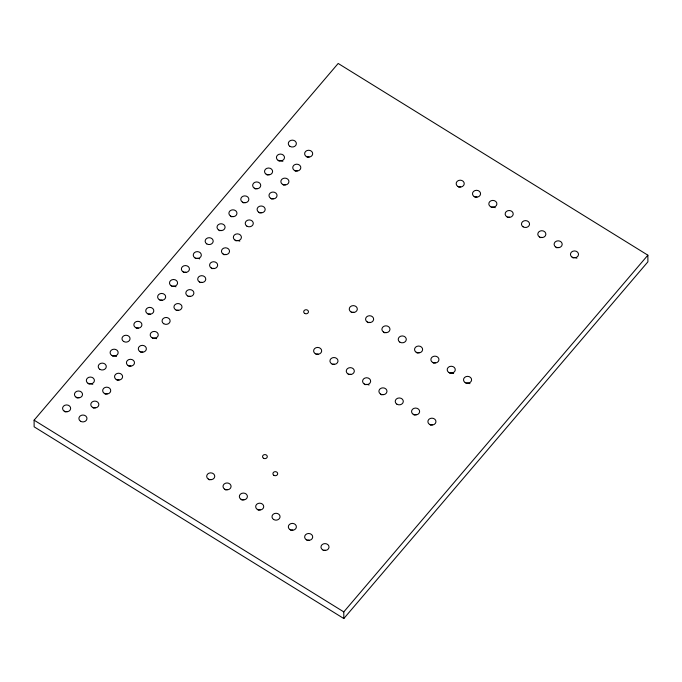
<?xml version="1.0" encoding="UTF-8"?>
<svg xmlns="http://www.w3.org/2000/svg" width="682" height="682" viewBox="0 0 682 682"><rect width="100%" height="100%" fill="white"/><g stroke="black" fill="none" stroke-linecap="round" stroke-linejoin="round"><path stroke-width="1.02" d="M34.1 420.18L338.178 63.46L647.866 255.179L647.9 261.82L343.822 618.54L34.134 426.821L34.1 420.18L343.788 611.89L343.822 618.54M343.788 611.89L647.866 255.179M307.053 157.184A4.041 3.444 -0.3 0 1 309.117 156.903M278.844 161.02A4.041 3.444 -0.3 0 1 282.86 161.37M295.17 171.122A4.041 3.444 -0.3 0 1 297.241 170.841M266.969 174.95A4.041 3.444 -0.3 0 1 269.032 174.669M283.294 185.061A4.041 3.444 -0.3 0 1 285.357 184.779M255.085 188.888A4.041 3.444 -0.3 0 1 257.148 188.607M271.41 198.999A4.041 3.444 -0.3 0 1 273.473 198.718M243.21 202.827A4.041 3.444 -0.3 0 1 245.273 202.545M259.535 212.929A4.041 3.444 -0.3 0 1 261.598 212.648M231.326 216.765A4.041 3.444 -0.3 0 1 233.389 216.484M219.451 230.695A4.041 3.444 -0.3 0 1 221.514 230.414M235.776 240.806A4.041 3.444 -0.3 0 1 239.791 241.164M223.892 254.744A4.041 3.444 -0.3 0 1 225.955 254.463M195.691 258.572A4.041 3.444 -0.3 0 1 199.707 258.93M212.008 268.674A4.041 3.444 -0.3 0 1 214.08 268.393M183.808 272.51A4.041 3.444 -0.3 0 1 185.871 272.229M200.133 282.612A4.041 3.444 -0.3 0 1 202.196 282.331M171.924 286.44A4.041 3.444 -0.3 0 1 175.939 286.798M188.249 296.551A4.041 3.444 -0.3 0 1 190.321 296.269M160.048 300.378A4.041 3.444 -0.3 0 1 162.111 300.097M176.374 310.489A4.041 3.444 -0.3 0 1 178.437 310.208M148.165 314.317A4.041 3.444 -0.3 0 1 150.236 314.035M136.289 328.255A4.041 3.444 -0.3 0 1 138.352 327.974M152.615 338.357A4.041 3.444 -0.3 0 1 156.63 338.715M140.731 352.296A4.041 3.444 -0.3 0 1 142.794 352.014M112.53 356.123A4.041 3.444 -0.3 0 1 116.545 356.481M128.855 366.234A4.041 3.444 -0.3 0 1 130.918 365.953M116.972 380.164A4.041 3.444 -0.3 0 1 119.035 379.891M88.771 384A4.041 3.444 -0.3 0 1 92.786 384.358M105.096 394.102A4.041 3.444 -0.3 0 1 107.159 393.821M76.887 397.938A4.041 3.444 -0.3 0 1 78.95 397.657M93.212 408.041A4.041 3.444 -0.3 0 1 95.275 407.759M65.012 411.868A4.041 3.444 -0.3 0 1 67.075 411.587M430.316 425.108A4.041 3.444 -0.3 0 1 432.379 424.826M413.991 415.006A4.041 3.444 -0.3 0 1 416.054 414.724M381.34 394.793A4.041 3.444 -0.3 0 1 383.403 394.511M365.015 384.682A4.041 3.444 -0.3 0 1 369.03 385.04M348.69 374.58A4.041 3.444 -0.3 0 1 350.753 374.299M332.364 364.469A4.041 3.444 -0.3 0 1 334.427 364.188M316.039 354.367A4.041 3.444 -0.3 0 1 318.102 354.086M209.118 479.796A4.041 3.444 -0.3 0 1 211.181 479.514M225.444 489.898A4.041 3.444 -0.3 0 1 227.507 489.616M241.769 500.008A4.041 3.444 -0.3 0 1 243.832 499.727M258.094 510.11A4.041 3.444 -0.3 0 1 260.157 509.829M290.745 530.323A4.041 3.444 -0.3 0 1 292.808 530.042M307.07 540.434A4.041 3.444 -0.3 0 1 309.134 540.153M323.396 550.536A4.041 3.444 -0.3 0 1 325.459 550.255M572.871 257.873A4.041 3.444 -0.3 0 1 576.887 258.231M556.546 247.771A4.041 3.444 -0.3 0 1 558.609 247.489M540.221 237.66A4.041 3.444 -0.3 0 1 542.284 237.379M507.57 217.447A4.041 3.444 -0.3 0 1 509.642 217.166M491.245 207.345A4.041 3.444 -0.3 0 1 495.268 207.703M474.928 197.234A4.041 3.444 -0.3 0 1 476.991 196.953M458.602 187.132A4.041 3.444 -0.3 0 1 460.665 186.851M351.682 312.561A4.041 3.444 -0.3 0 1 353.745 312.279M368.007 322.663A4.041 3.444 -0.3 0 1 370.07 322.381M384.333 332.773A4.041 3.444 -0.3 0 1 386.396 332.492M416.975 352.978A4.041 3.444 -0.3 0 1 419.046 352.705M433.3 363.088A4.041 3.444 -0.3 0 1 435.372 362.807M449.626 373.19A4.041 3.444 -0.3 0 1 453.641 373.548M465.951 383.301A4.041 3.444 -0.3 0 1 469.966 383.659M304.675 313.413A2.387 2.037 -0.3 0 0 308.452 311.981A2.387 2.037 -0.3 0 0 305.11 309.909A2.387 2.037 -0.3 0 0 304.675 313.413M273.891 475.328A2.387 2.037 -0.3 0 0 277.668 473.896A2.387 2.037 -0.3 0 0 274.326 471.825A2.387 2.037 -0.3 0 0 273.891 475.328M263.508 458.253A2.387 2.037 -0.3 0 0 267.284 456.821A2.387 2.037 -0.3 0 0 263.943 454.758A2.387 2.037 -0.3 0 0 263.508 458.253M289.952 146.366A4.041 3.444 -0.3 0 0 296.346 143.936A4.041 3.444 -0.3 0 0 290.694 140.432A4.041 3.444 -0.3 0 0 289.952 146.366M306.278 156.476A4.041 3.444 -0.3 0 0 312.671 154.038A4.041 3.444 -0.3 0 0 307.019 150.543A4.041 3.444 -0.3 0 0 306.278 156.476M278.077 160.304A4.041 3.444 -0.3 0 0 284.471 157.874A4.041 3.444 -0.3 0 0 278.81 154.371A4.041 3.444 -0.3 0 0 278.077 160.304M294.402 170.406A4.041 3.444 -0.3 0 0 300.796 167.977A4.041 3.444 -0.3 0 0 295.135 164.481A4.041 3.444 -0.3 0 0 294.402 170.406M266.193 174.242A4.041 3.444 -0.3 0 0 272.587 171.804A4.041 3.444 -0.3 0 0 266.935 168.309A4.041 3.444 -0.3 0 0 266.193 174.242M282.519 184.345A4.041 3.444 -0.3 0 0 288.912 181.915A4.041 3.444 -0.3 0 0 283.26 178.411A4.041 3.444 -0.3 0 0 282.519 184.345M254.318 188.172A4.041 3.444 -0.3 0 0 260.712 185.743A4.041 3.444 -0.3 0 0 255.051 182.247A4.041 3.444 -0.3 0 0 254.318 188.172M270.643 198.283A4.041 3.444 -0.3 0 0 277.028 195.853A4.041 3.444 -0.3 0 0 271.376 192.35A4.041 3.444 -0.3 0 0 270.643 198.283M242.434 202.111A4.041 3.444 -0.3 0 0 248.828 199.681A4.041 3.444 -0.3 0 0 243.176 196.177A4.041 3.444 -0.3 0 0 242.434 202.111M258.759 212.221A4.041 3.444 -0.3 0 0 265.153 209.783A4.041 3.444 -0.3 0 0 259.501 206.288A4.041 3.444 -0.3 0 0 258.759 212.221M230.559 216.049A4.041 3.444 -0.3 0 0 236.944 213.619A4.041 3.444 -0.3 0 0 231.292 210.116A4.041 3.444 -0.3 0 0 230.559 216.049M246.884 226.151A4.041 3.444 -0.3 0 0 253.269 223.722A4.041 3.444 -0.3 0 0 247.617 220.226A4.041 3.444 -0.3 0 0 246.884 226.151M218.675 229.987A4.041 3.444 -0.3 0 0 225.069 227.558A4.041 3.444 -0.3 0 0 219.416 224.054A4.041 3.444 -0.3 0 0 218.675 229.987M235 240.09A4.041 3.444 -0.3 0 0 241.394 237.66A4.041 3.444 -0.3 0 0 235.733 234.156A4.041 3.444 -0.3 0 0 235 240.09M206.799 243.917A4.041 3.444 -0.3 0 0 213.185 241.488A4.041 3.444 -0.3 0 0 207.533 237.992A4.041 3.444 -0.3 0 0 206.799 243.917M223.125 254.028A4.041 3.444 -0.3 0 0 229.51 251.598A4.041 3.444 -0.3 0 0 223.858 248.095A4.041 3.444 -0.3 0 0 223.125 254.028M194.916 257.856A4.041 3.444 -0.3 0 0 201.309 255.426A4.041 3.444 -0.3 0 0 195.649 251.922A4.041 3.444 -0.3 0 0 194.916 257.856M211.241 267.966A4.041 3.444 -0.3 0 0 217.635 265.537A4.041 3.444 -0.3 0 0 211.974 262.033A4.041 3.444 -0.3 0 0 211.241 267.966M183.04 271.794A4.041 3.444 -0.3 0 0 189.425 269.364A4.041 3.444 -0.3 0 0 183.773 265.861A4.041 3.444 -0.3 0 0 183.04 271.794M199.357 281.896A4.041 3.444 -0.3 0 0 205.751 279.467A4.041 3.444 -0.3 0 0 200.099 275.971A4.041 3.444 -0.3 0 0 199.357 281.896M171.156 285.732A4.041 3.444 -0.3 0 0 177.55 283.303A4.041 3.444 -0.3 0 0 171.89 279.799A4.041 3.444 -0.3 0 0 171.156 285.732M187.482 295.835A4.041 3.444 -0.3 0 0 193.876 293.405A4.041 3.444 -0.3 0 0 188.215 289.901A4.041 3.444 -0.3 0 0 187.482 295.835M159.273 299.662A4.041 3.444 -0.3 0 0 165.666 297.233A4.041 3.444 -0.3 0 0 160.014 293.737A4.041 3.444 -0.3 0 0 159.273 299.662M175.598 309.773A4.041 3.444 -0.3 0 0 181.992 307.343A4.041 3.444 -0.3 0 0 176.34 303.84A4.041 3.444 -0.3 0 0 175.598 309.773M147.397 313.601A4.041 3.444 -0.3 0 0 153.791 311.171A4.041 3.444 -0.3 0 0 148.13 307.667A4.041 3.444 -0.3 0 0 147.397 313.601M163.723 323.711A4.041 3.444 -0.3 0 0 170.116 321.282A4.041 3.444 -0.3 0 0 164.456 317.778A4.041 3.444 -0.3 0 0 163.723 323.711M135.513 327.539A4.041 3.444 -0.3 0 0 141.907 325.109A4.041 3.444 -0.3 0 0 136.255 321.606A4.041 3.444 -0.3 0 0 135.513 327.539M151.839 337.641A4.041 3.444 -0.3 0 0 158.233 335.212A4.041 3.444 -0.3 0 0 152.58 331.716A4.041 3.444 -0.3 0 0 151.839 337.641M123.638 341.477A4.041 3.444 -0.3 0 0 130.032 339.048A4.041 3.444 -0.3 0 0 124.371 335.544A4.041 3.444 -0.3 0 0 123.638 341.477M139.963 351.58A4.041 3.444 -0.3 0 0 146.349 349.15A4.041 3.444 -0.3 0 0 140.697 345.646A4.041 3.444 -0.3 0 0 139.963 351.58M111.754 355.407A4.041 3.444 -0.3 0 0 118.148 352.978A4.041 3.444 -0.3 0 0 112.496 349.482A4.041 3.444 -0.3 0 0 111.754 355.407M128.08 365.518A4.041 3.444 -0.3 0 0 134.473 363.088A4.041 3.444 -0.3 0 0 128.821 359.585A4.041 3.444 -0.3 0 0 128.08 365.518M99.879 369.346A4.041 3.444 -0.3 0 0 106.264 366.916A4.041 3.444 -0.3 0 0 100.612 363.412A4.041 3.444 -0.3 0 0 99.879 369.346M116.204 379.456A4.041 3.444 -0.3 0 0 122.59 377.027A4.041 3.444 -0.3 0 0 116.937 373.523A4.041 3.444 -0.3 0 0 116.204 379.456M87.995 383.284A4.041 3.444 -0.3 0 0 94.389 380.854A4.041 3.444 -0.3 0 0 88.737 377.351A4.041 3.444 -0.3 0 0 87.995 383.284M104.32 393.386A4.041 3.444 -0.3 0 0 110.714 390.957A4.041 3.444 -0.3 0 0 105.054 387.461A4.041 3.444 -0.3 0 0 104.32 393.386M76.12 397.222A4.041 3.444 -0.3 0 0 82.505 394.793A4.041 3.444 -0.3 0 0 76.853 391.289A4.041 3.444 -0.3 0 0 76.12 397.222M92.445 407.325A4.041 3.444 -0.3 0 0 98.83 404.895A4.041 3.444 -0.3 0 0 93.178 401.391A4.041 3.444 -0.3 0 0 92.445 407.325M64.236 411.161A4.041 3.444 -0.3 0 0 70.63 408.723A4.041 3.444 -0.3 0 0 64.969 405.227A4.041 3.444 -0.3 0 0 64.236 411.161M80.561 421.263A4.041 3.444 -0.3 0 0 86.955 418.833A4.041 3.444 -0.3 0 0 81.294 415.329A4.041 3.444 -0.3 0 0 80.561 421.263M429.541 424.392A4.041 3.444 -0.3 0 0 435.934 421.962A4.041 3.444 -0.3 0 0 430.282 418.467A4.041 3.444 -0.3 0 0 429.541 424.392M413.215 414.289A4.041 3.444 -0.3 0 0 419.609 411.86A4.041 3.444 -0.3 0 0 413.957 408.356A4.041 3.444 -0.3 0 0 413.215 414.289M396.89 404.187A4.041 3.444 -0.3 0 0 403.284 401.749A4.041 3.444 -0.3 0 0 397.632 398.254A4.041 3.444 -0.3 0 0 396.89 404.187M380.565 394.077A4.041 3.444 -0.3 0 0 386.958 391.647A4.041 3.444 -0.3 0 0 381.306 388.143A4.041 3.444 -0.3 0 0 380.565 394.077M364.239 383.975A4.041 3.444 -0.3 0 0 370.633 381.536A4.041 3.444 -0.3 0 0 364.981 378.041A4.041 3.444 -0.3 0 0 364.239 383.975M347.914 373.864A4.041 3.444 -0.3 0 0 354.308 371.434A4.041 3.444 -0.3 0 0 348.655 367.93A4.041 3.444 -0.3 0 0 347.914 373.864M331.597 363.762A4.041 3.444 -0.3 0 0 337.982 361.332A4.041 3.444 -0.3 0 0 332.33 357.828A4.041 3.444 -0.3 0 0 331.597 363.762M315.272 353.651A4.041 3.444 -0.3 0 0 321.657 351.221A4.041 3.444 -0.3 0 0 316.005 347.718A4.041 3.444 -0.3 0 0 315.272 353.651M208.351 479.079A4.041 3.444 -0.3 0 0 214.736 476.65A4.041 3.444 -0.3 0 0 209.084 473.146A4.041 3.444 -0.3 0 0 208.351 479.079M224.676 489.19A4.041 3.444 -0.3 0 0 231.062 486.752A4.041 3.444 -0.3 0 0 225.41 483.257A4.041 3.444 -0.3 0 0 224.676 489.19M241.002 499.292A4.041 3.444 -0.3 0 0 247.387 496.863A4.041 3.444 -0.3 0 0 241.735 493.359A4.041 3.444 -0.3 0 0 241.002 499.292M257.319 509.394A4.041 3.444 -0.3 0 0 263.712 506.965A4.041 3.444 -0.3 0 0 258.06 503.469A4.041 3.444 -0.3 0 0 257.319 509.394M273.644 519.505A4.041 3.444 -0.3 0 0 280.038 517.075A4.041 3.444 -0.3 0 0 274.386 513.572A4.041 3.444 -0.3 0 0 273.644 519.505M289.969 529.607A4.041 3.444 -0.3 0 0 296.363 527.177A4.041 3.444 -0.3 0 0 290.711 523.682A4.041 3.444 -0.3 0 0 289.969 529.607M306.295 539.718A4.041 3.444 -0.3 0 0 312.688 537.288A4.041 3.444 -0.3 0 0 307.036 533.784A4.041 3.444 -0.3 0 0 306.295 539.718M322.62 549.82A4.041 3.444 -0.3 0 0 329.014 547.39A4.041 3.444 -0.3 0 0 323.362 543.895A4.041 3.444 -0.3 0 0 322.62 549.82M572.104 257.157A4.041 3.444 -0.3 0 0 578.489 254.727A4.041 3.444 -0.3 0 0 572.837 251.232A4.041 3.444 -0.3 0 0 572.104 257.157M555.779 247.055A4.041 3.444 -0.3 0 0 562.173 244.625A4.041 3.444 -0.3 0 0 556.512 241.121A4.041 3.444 -0.3 0 0 555.779 247.055M539.453 236.944A4.041 3.444 -0.3 0 0 545.847 234.514A4.041 3.444 -0.3 0 0 540.187 231.019A4.041 3.444 -0.3 0 0 539.453 236.944M523.128 226.842A4.041 3.444 -0.3 0 0 529.522 224.412A4.041 3.444 -0.3 0 0 523.861 220.908A4.041 3.444 -0.3 0 0 523.128 226.842M506.803 216.731A4.041 3.444 -0.3 0 0 513.196 214.301A4.041 3.444 -0.3 0 0 507.536 210.806A4.041 3.444 -0.3 0 0 506.803 216.731M490.477 206.629A4.041 3.444 -0.3 0 0 496.871 204.199A4.041 3.444 -0.3 0 0 491.211 200.696A4.041 3.444 -0.3 0 0 490.477 206.629M474.152 196.527A4.041 3.444 -0.3 0 0 480.546 194.089A4.041 3.444 -0.3 0 0 474.885 190.593A4.041 3.444 -0.3 0 0 474.152 196.527M457.827 186.416A4.041 3.444 -0.3 0 0 464.22 183.987A4.041 3.444 -0.3 0 0 458.568 180.483A4.041 3.444 -0.3 0 0 457.827 186.416M350.906 311.845A4.041 3.444 -0.3 0 0 357.3 309.415A4.041 3.444 -0.3 0 0 351.648 305.911A4.041 3.444 -0.3 0 0 350.906 311.845M367.231 321.947A4.041 3.444 -0.3 0 0 373.625 319.517A4.041 3.444 -0.3 0 0 367.973 316.022A4.041 3.444 -0.3 0 0 367.231 321.947M383.557 332.057A4.041 3.444 -0.3 0 0 389.951 329.628A4.041 3.444 -0.3 0 0 384.29 326.124A4.041 3.444 -0.3 0 0 383.557 332.057M399.882 342.159A4.041 3.444 -0.3 0 0 406.276 339.73A4.041 3.444 -0.3 0 0 400.615 336.235A4.041 3.444 -0.3 0 0 399.882 342.159M416.208 352.27A4.041 3.444 -0.3 0 0 422.601 349.84A4.041 3.444 -0.3 0 0 416.941 346.337A4.041 3.444 -0.3 0 0 416.208 352.27M432.533 362.372A4.041 3.444 -0.3 0 0 438.927 359.943A4.041 3.444 -0.3 0 0 433.266 356.439A4.041 3.444 -0.3 0 0 432.533 362.372M448.858 372.483A4.041 3.444 -0.3 0 0 455.252 370.053A4.041 3.444 -0.3 0 0 449.591 366.549A4.041 3.444 -0.3 0 0 448.858 372.483M465.184 382.585A4.041 3.444 -0.3 0 0 471.577 380.155A4.041 3.444 -0.3 0 0 465.917 376.652A4.041 3.444 -0.3 0 0 465.184 382.585"/></g></svg>
